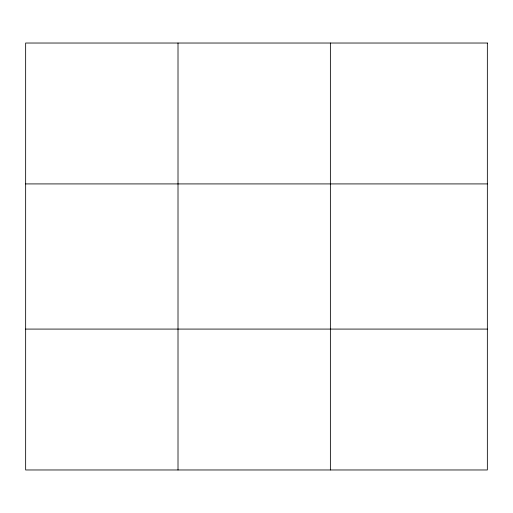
<?xml version="1.0" encoding="UTF-8"?>
<svg xmlns="http://www.w3.org/2000/svg" width="513" height="513" viewBox="0 0 513 513"><rect width="100%" height="100%" fill="white"/><g stroke="black" fill="none" stroke-linecap="round" stroke-linejoin="round"><path stroke-width="0.77" d="M178.011 43.028L178.011 469.972M330.372 43.028L330.372 469.972M25.65 183.917L487.35 183.917M25.65 329.083L487.35 329.083M487.35 43.028L487.35 469.972L25.65 469.972L25.65 43.028L487.35 43.028"/></g></svg>
